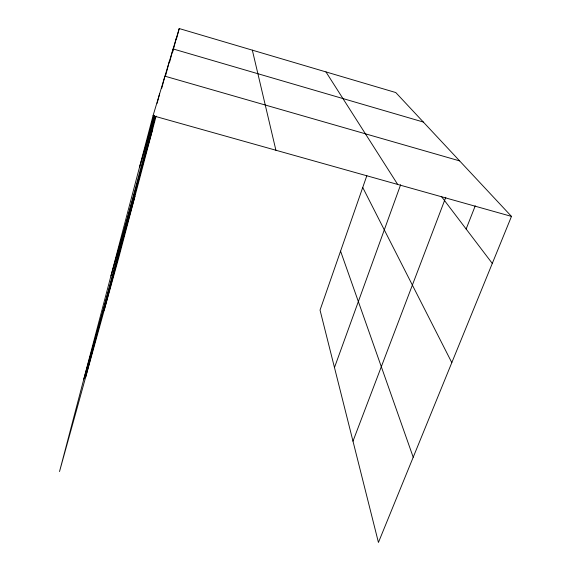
<?xml version="1.0" encoding="UTF-8"?>
<svg xmlns="http://www.w3.org/2000/svg" width="571" height="571" viewBox="0 0 571 571"><rect width="100%" height="100%" fill="white"/><g stroke="black" fill="none" stroke-linecap="round" stroke-linejoin="round"><path stroke-width="0.86" d="M366.839 175.675L320.038 310.11L378.437 542.45L511.48 216.395L395.774 92.545L179.223 28.55L153.035 115.742L59.52 471.56L118.582 258.278L156.119 116.077M147.254 140.801L153.977 115.242M157.118 103.315L159.58 93.951M85.529 377.624L154.534 115.613M161.757 88.177L164.919 76.179L459.634 160.894M165.733 75.151L169.351 61.411M104.179 310.274L155.262 116.584M169.73 61.725L173.099 48.949L423.325 122.037M172.57 52.468L176.389 37.993M176.496 38.878L179.223 28.55M83.83 379.051L134.984 196.131M110.924 275.964L152.728 128.932M139.46 167.396L154.598 115.749M334.478 367.546L400.628 184.747M352.985 441.176L445.794 197.273M466.136 229.021L475.243 205.831M153.035 115.742L511.48 216.395M441.333 196.367L492.288 263.431M325.948 71.91L397.687 184.44M362.735 187.466L451.811 362.635M340.573 251.133L413.211 457.228M252.339 50.155L275.907 150.244"/></g></svg>
